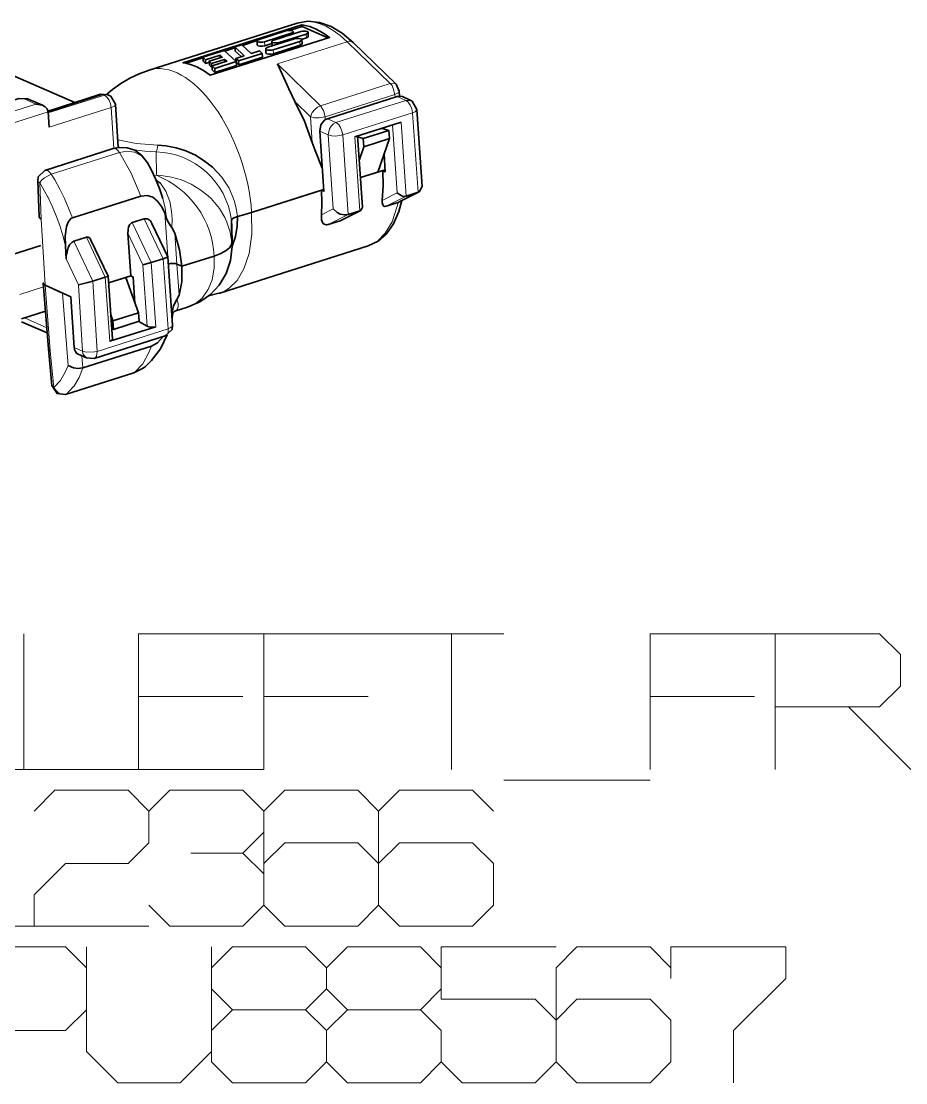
# Model space of a CAD drawing. Header units: millimetres. Extents: x 0 to 174, y 0 to 33.
# Drawn here: x 45.068 to 45.902, y 14.448 to 15.449 of the extents above; entities that cross this region are included whole.
import ezdxf

# ---------------------------------------------------------------- set-up
doc = ezdxf.new("R2010")
doc.units = ezdxf.units.MM
doc.layers.add('PDF_Geomertry', color=7, linetype='Continuous', true_color=0x405f80)

msp = doc.modelspace()

# ---------------------------------------------------------------- linework, layer by layer
at = {"layer": 'PDF_Geomertry', "color": 7, "lineweight": 35}
for points in [[(45.1482, 15.38), (45.1535, 15.3844), (45.1614, 15.3901), (45.1699, 15.3951), (45.1788, 15.3993), (45.1881, 15.4028), (45.3278, 15.4472), (45.3378, 15.4489), (45.3486, 15.4478), (45.3596, 15.4439), (45.3701, 15.4376), (45.3806, 15.4289), (45.421, 15.3894)], [(45.3324, 15.444), (45.3206, 15.4403)], [(45.3565, 15.4331), (45.3324, 15.444), (45.3322, 15.4456)], [(45.3038, 15.4297), (45.3046, 15.4289), (45.306, 15.4285), (45.3093, 15.4285), (45.3108, 15.4288), (45.3361, 15.4368), (45.3375, 15.4375), (45.3379, 15.4379), (45.3379, 15.4383), (45.3379, 15.4385), (45.3378, 15.4388), (45.3372, 15.4392), (45.3356, 15.4396), (45.3332, 15.4396), (45.331, 15.4392), (45.3057, 15.4311), (45.3043, 15.4306), (45.3039, 15.4301), (45.3039, 15.4297), (45.304, 15.426), (45.3042, 15.4258), (45.3043, 15.4257)], [(45.3242, 15.4371), (45.324, 15.4389)], [(45.3319, 15.4318), (45.3364, 15.4332), (45.3378, 15.4339), (45.3382, 15.4343), (45.3382, 15.4347), (45.3379, 15.4383)], [(45.269, 15.4239), (45.2596, 15.4208)], [(45.2946, 15.4186), (45.2921, 15.421), (45.2843, 15.4185), (45.2756, 15.4267), (45.2689, 15.4246), (45.2692, 15.4208), (45.275, 15.4156)], [(45.27, 15.4139), (45.2776, 15.4164), (45.2689, 15.4246)], [(45.2899, 15.4306), (45.2761, 15.4261)], [(45.2899, 15.4303), (45.2901, 15.4267), (45.2901, 15.4264), (45.2903, 15.4263), (45.2908, 15.4258), (45.2926, 15.4254), (45.295, 15.4254), (45.2972, 15.4258), (45.3039, 15.4279)], [(45.2979, 15.4228), (45.2988, 15.4219), (45.3001, 15.4215), (45.3035, 15.4215), (45.305, 15.4219), (45.3303, 15.4299), (45.3317, 15.4306), (45.3321, 15.431), (45.3321, 15.4314), (45.3321, 15.4317), (45.3319, 15.4318), (45.3314, 15.4322), (45.3297, 15.4326), (45.3274, 15.4326), (45.3251, 15.4322), (45.2999, 15.4243), (45.2985, 15.4236), (45.2981, 15.4232), (45.2981, 15.4228), (45.2982, 15.4192), (45.2983, 15.4189), (45.2985, 15.4188), (45.2989, 15.4183), (45.3007, 15.4178), (45.3031, 15.4178), (45.3053, 15.4182), (45.3306, 15.4263), (45.3319, 15.4269), (45.3324, 15.4274), (45.3324, 15.4278), (45.3321, 15.4314)], [(45.2388, 15.4143), (45.2231, 15.4093)], [(45.2703, 15.4108), (45.259, 15.4214), (45.2386, 15.4149), (45.2389, 15.4113), (45.2414, 15.4089), (45.2447, 15.41)], [(45.2414, 15.4089), (45.2411, 15.4125), (45.2386, 15.4149)], [(45.2551, 15.4144), (45.255, 15.4169), (45.2411, 15.4125)], [(45.255, 15.4169), (45.2571, 15.415), (45.2447, 15.4111), (45.245, 15.4075), (45.2472, 15.4054), (45.2475, 15.4054)], [(45.2594, 15.4106), (45.2593, 15.4129), (45.2469, 15.409)], [(45.2593, 15.4129), (45.2613, 15.4111), (45.2474, 15.4067), (45.2476, 15.4031), (45.2501, 15.4007), (45.2706, 15.4072), (45.2703, 15.4108), (45.2499, 15.4043)], [(45.2728, 15.4079), (45.2725, 15.4115), (45.27, 15.4139), (45.2701, 15.4111)], [(45.2704, 15.41), (45.2728, 15.4079), (45.2949, 15.4149), (45.2946, 15.4186), (45.2725, 15.4115)], [(45.2472, 15.4054), (45.2469, 15.409), (45.2447, 15.4111)], [(45.2501, 15.4007), (45.2499, 15.4043), (45.2474, 15.4067)], [(45.3514, 15.3104), (45.3446, 15.3271), (45.3419, 15.3346), (45.3347, 15.3546), (45.3256, 15.3732), (45.3197, 15.385), (45.3104, 15.4058), (45.309, 15.4086)], [(45.0043, 15.3899), (45.0385, 15.4008), (45.0421, 15.4017), (45.0494, 15.4015), (45.0522, 15.4008), (45.1179, 15.3722)], [(45.4243, 15.3783), (45.424, 15.3831), (45.4211, 15.3894)], [(45.0876, 15.3696), (45.0733, 15.3758), (45.0651, 15.3761), (45.0176, 15.361)], [(45.0928, 15.3642), (45.1424, 15.38), (45.1493, 15.3796), (45.1504, 15.379), (45.1519, 15.3783), (45.1564, 15.3707), (45.1589, 15.3299)], [(45.1494, 15.2086), (45.1332, 15.2425), (45.1324, 15.244), (45.1312, 15.245), (45.1307, 15.2453), (45.1301, 15.2454), (45.1289, 15.2453), (45.1171, 15.2415), (45.1151, 15.2404), (45.1133, 15.2385), (45.1117, 15.2356), (45.11, 15.2274), (45.11, 15.2249), (45.1092, 15.2372), (45.109, 15.2464), (45.1103, 15.2554), (45.1118, 15.2594), (45.1144, 15.2629), (45.1157, 15.2635), (45.1803, 15.284), (45.1861, 15.2846), (45.1915, 15.2829), (45.1961, 15.2792), (45.1999, 15.2742), (45.2028, 15.2682), (45.2046, 15.2629), (45.2054, 15.2606), (45.2083, 15.2561), (45.2096, 15.2544), (45.2124, 15.2492), (45.2167, 15.2335), (45.2189, 15.2179), (45.2143, 15.22), (45.2126, 15.2204), (45.2082, 15.2204), (45.2061, 15.22), (45.2082, 15.2204), (45.2126, 15.2204), (45.2143, 15.22), (45.2189, 15.2179), (45.2494, 15.2275), (45.2558, 15.23), (45.2608, 15.2328), (45.2639, 15.2354), (45.2654, 15.2378), (45.2661, 15.2404), (45.2658, 15.2614), (45.2661, 15.2621), (45.2665, 15.2626), (45.2679, 15.2636), (45.2713, 15.2649), (45.2782, 15.2667), (45.2847, 15.2687), (45.3507, 15.2896), (45.3529, 15.2886), (45.3489, 15.3453), (45.3501, 15.3511), (45.3518, 15.3538), (45.3539, 15.3558), (45.3563, 15.3569), (45.4221, 15.3779), (45.4246, 15.3783), (45.4269, 15.3778), (45.4349, 15.3742), (45.4361, 15.3735), (45.4406, 15.3658), (45.4456, 15.2932), (45.4426, 15.2881), (45.4417, 15.2876), (45.4304, 15.284), (45.4282, 15.2838), (45.426, 15.2843), (45.4219, 15.2872)], [(45.0938, 15.3489), (45.0929, 15.3635), (45.0919, 15.3663), (45.0901, 15.3682), (45.0876, 15.3696), (45.0814, 15.3708)], [(45.3821, 15.3399), (45.4256, 15.3536)], [(45.3904, 15.3306), (45.4146, 15.3383), (45.414, 15.346), (45.3899, 15.3383)], [(45.4078, 15.3479), (45.414, 15.346)], [(45.3617, 15.2719), (45.3653, 15.2686), (45.3683, 15.2671), (45.3722, 15.2663), (45.3758, 15.2667), (45.3869, 15.2701), (45.3876, 15.2704), (45.3894, 15.2736), (45.3847, 15.3407)], [(45.3847, 15.34), (45.3899, 15.3383), (45.3904, 15.3306), (45.3863, 15.3185)], [(45.4146, 15.3383), (45.4036, 15.3065)], [(45.2011, 15.2818), (45.1979, 15.2911), (45.1942, 15.3003), (45.19, 15.309), (45.1867, 15.3153), (45.181, 15.3226), (45.1747, 15.3272), (45.1675, 15.3296), (45.1594, 15.3299), (45.1543, 15.3288), (45.0899, 15.3082), (45.0836, 15.3021), (45.0831, 15.2985), (45.0844, 15.2644), (45.0847, 15.2636), (45.0862, 15.2624)], [(45.2478, 15.3113), (45.2401, 15.3174), (45.2317, 15.3225), (45.2228, 15.3267), (45.2135, 15.3296), (45.2038, 15.3314), (45.1963, 15.3319)], [(45.4106, 15.3087), (45.4036, 15.3065), (45.3875, 15.3014), (45.4085, 15.3081), (45.4107, 15.3069), (45.4096, 15.3238)], [(45.4085, 15.3081), (45.4087, 15.2936), (45.4079, 15.28), (45.4078, 15.2781), (45.4083, 15.2757), (45.4093, 15.2746), (45.41, 15.2743), (45.4115, 15.2744), (45.4228, 15.2781), (45.4239, 15.2785), (45.4426, 15.2881)], [(45.2097, 15.1694), (45.2104, 15.1736), (45.2122, 15.1754), (45.2244, 15.1793), (45.2358, 15.1842), (45.2461, 15.1914), (45.254, 15.2), (45.2607, 15.2111), (45.2649, 15.2233), (45.2663, 15.2368), (45.2694, 15.246), (45.2711, 15.2557), (45.2713, 15.2649), (45.2782, 15.2667), (45.2847, 15.2687), (45.3528, 15.2903)], [(45.3507, 15.2896), (45.351, 15.2776), (45.3506, 15.2663), (45.3507, 15.2618), (45.3519, 15.2586), (45.3531, 15.2575), (45.3554, 15.2568), (45.3569, 15.2571), (45.3682, 15.2607), (45.3689, 15.261), (45.3876, 15.2704)], [(45.2442, 15.1899), (45.2538, 15.1924), (45.2549, 15.1926), (45.3946, 15.2371), (45.4039, 15.2415), (45.4118, 15.2485), (45.4185, 15.2578), (45.4236, 15.2694), (45.4265, 15.2799)], [(45.2713, 15.2649), (45.2674, 15.2633), (45.2663, 15.2624), (45.2658, 15.2614), (45.2661, 15.2404), (45.2654, 15.2378), (45.2639, 15.2354), (45.2608, 15.2328), (45.2558, 15.23), (45.2494, 15.2275), (45.2189, 15.2179), (45.2188, 15.2033), (45.2164, 15.1907), (45.2143, 15.1865), (45.2111, 15.1807), (45.2106, 15.1778), (45.2096, 15.1717)], [(45.1747, 15.1832), (45.1731, 15.2076), (45.1708, 15.2088), (45.166, 15.2072), (45.1499, 15.2021), (45.1708, 15.2088), (45.1681, 15.249), (45.1688, 15.2549), (45.17, 15.2572), (45.1714, 15.2588), (45.1722, 15.259), (45.1835, 15.2626), (45.1865, 15.2626), (45.1875, 15.2621), (45.1893, 15.2606), (45.1907, 15.2581), (45.2057, 15.2267)], [(45.266, 15.2578), (45.2663, 15.2368)], [(45.0583, 15.2288), (45.0861, 15.2376)], [(45.0883, 15.2021), (45.0885, 15.2015), (45.0888, 15.201), (45.0901, 15.2001), (45.1144, 15.189), (45.1174, 15.1414), (45.1178, 15.1393), (45.1186, 15.1375), (45.1197, 15.136), (45.1212, 15.135), (45.1292, 15.1314), (45.1363, 15.1308), (45.2033, 15.1522), (45.2097, 15.1583), (45.2101, 15.1624), (45.2057, 15.2267), (45.2057, 15.2267), (45.2057, 15.2265), (45.2056, 15.2265), (45.2053, 15.2264), (45.2014, 15.2249), (45.1901, 15.2213), (45.1821, 15.2193)], [(45.2057, 15.2267), (45.2057, 15.2267)], [(45.1214, 15.2004), (45.1304, 15.2025), (45.1349, 15.2038), (45.1468, 15.2075), (45.1492, 15.2083), (45.1493, 15.2085), (45.1494, 15.2086), (45.1494, 15.2086), (45.1494, 15.2086), (45.1536, 15.1492), (45.1535, 15.1486), (45.1529, 15.1481), (45.1521, 15.1475), (45.1511, 15.1471), (45.1944, 15.1608), (45.1924, 15.1604), (45.1879, 15.1607), (45.1861, 15.1614), (45.1785, 15.1658)], [(45.166, 15.2072), (45.1782, 15.174), (45.154, 15.1664), (45.1519, 15.1722)], [(45.0931, 15.14), (45.0883, 15.2021), (45.0885, 15.2015), (45.0888, 15.201), (45.0901, 15.2001), (45.1065, 15.1926)], [(45.0904, 15.1754), (45.0676, 15.1682)], [(45.1782, 15.174), (45.1788, 15.166), (45.1546, 15.1583)], [(45.0676, 15.1656), (45.0919, 15.155)], [(45.1528, 15.1593), (45.1546, 15.1583), (45.154, 15.1664)], [(45.2051, 15.1531), (45.1988, 15.1399), (45.1904, 15.1289), (45.1846, 15.1233), (45.1824, 15.1218), (45.1738, 15.1174), (45.1093, 15.0969), (45.1013, 15.0979), (45.0965, 15.1053), (45.0931, 15.14), (45.0933, 15.1393), (45.0936, 15.139), (45.0949, 15.1382)], [(45.2014, 15.1517), (45.196, 15.1457), (45.1903, 15.1426), (45.1257, 15.1221), (45.1256, 15.1221), (45.1212, 15.1214), (45.1167, 15.1221), (45.1118, 15.1244)]]:
    msp.add_lwpolyline(points, dxfattribs=at)
for points in [[(45.3322, 15.4456), (45.2199, 15.4097), (45.2214, 15.4096), (45.2272, 15.4082), (45.2331, 15.4058), (45.2394, 15.4024), (45.2458, 15.3979), (45.3583, 15.4336), (45.3519, 15.4381), (45.3456, 15.4415), (45.3396, 15.4439), (45.3338, 15.4453)], [(45.324, 15.4389), (45.3239, 15.4386), (45.3236, 15.4382), (45.3221, 15.4375), (45.2969, 15.4294), (45.2953, 15.429), (45.2919, 15.429), (45.2907, 15.4294), (45.2899, 15.4303), (45.29, 15.4307), (45.2904, 15.4311), (45.2918, 15.4318), (45.3169, 15.4399), (45.3192, 15.4403), (45.3215, 15.4403), (45.3233, 15.4397), (45.3239, 15.4393), (45.324, 15.4392)], [(45.1349, 15.2038), (45.1349, 15.2038), (45.1349, 15.2038)]]:
    msp.add_lwpolyline(points, close=True, dxfattribs=at)
at = {"layer": 'PDF_Geomertry', "color": 7, "lineweight": 13}
for points in [[(45.3806, 15.4289), (45.3794, 15.4296), (45.3782, 15.43), (45.3765, 15.43), (45.3749, 15.4296), (45.3683, 15.4354), (45.3617, 15.4403), (45.3554, 15.4439), (45.3493, 15.4464), (45.3436, 15.4479), (45.3381, 15.4486), (45.3331, 15.4483), (45.3282, 15.4474), (45.3278, 15.4472)], [(45.3222, 15.4364), (45.3221, 15.4375)], [(45.3364, 15.4332), (45.3361, 15.4368)], [(45.2972, 15.4258), (45.2969, 15.4294)], [(45.424, 15.3831), (45.4238, 15.3821), (45.4229, 15.3813), (45.4199, 15.3797), (45.4183, 15.3856), (45.4171, 15.3882), (45.4154, 15.3901), (45.3496, 15.3692), (45.309, 15.4086), (45.3749, 15.4296), (45.4154, 15.3901), (45.4181, 15.3906), (45.4197, 15.3903), (45.4211, 15.3894)], [(45.311, 15.4278), (45.3108, 15.4288)], [(45.3306, 15.4263), (45.3303, 15.4299)], [(45.3053, 15.4182), (45.305, 15.4219)], [(45.0697, 15.376), (45.0814, 15.3708), (45.0204, 15.3514), (45.0222, 15.35), (45.0239, 15.3478), (45.025, 15.345), (45.0256, 15.3421)], [(45.0733, 15.3758), (45.0697, 15.376), (45.0671, 15.376), (45.0651, 15.3761)], [(45.0929, 15.3632), (45.1449, 15.3797), (45.146, 15.3793), (45.0929, 15.3624)], [(45.0938, 15.3489), (45.1524, 15.3675), (45.1517, 15.3711), (45.1503, 15.3746), (45.1483, 15.3774), (45.146, 15.3793), (45.1483, 15.3796), (45.1504, 15.379)], [(45.1493, 15.3796), (45.1471, 15.3801), (45.1449, 15.3797), (45.1424, 15.38)], [(45.3419, 15.3346), (45.3403, 15.3589), (45.344, 15.3579), (45.3483, 15.3578), (45.354, 15.3587), (45.3525, 15.3646), (45.3496, 15.3692), (45.3468, 15.3679), (45.3442, 15.3657), (45.3419, 15.3629), (45.3403, 15.3589), (45.3256, 15.3732)], [(45.3542, 15.356), (45.354, 15.3587), (45.4199, 15.3797), (45.42, 15.3772)], [(45.4221, 15.3779), (45.43, 15.3743), (45.3642, 15.3533), (45.3563, 15.3569)], [(45.3569, 15.2571), (45.3758, 15.2667), (45.3706, 15.3417), (45.3642, 15.3406), (45.3603, 15.3408), (45.3568, 15.3417), (45.3581, 15.3475), (45.3597, 15.3501), (45.3618, 15.3522), (45.3642, 15.3533), (45.3665, 15.3517), (45.3685, 15.3488), (45.3699, 15.3453), (45.3706, 15.3417), (45.4364, 15.3625), (45.4357, 15.3663), (45.4343, 15.3697), (45.4324, 15.3725), (45.43, 15.3743)], [(45.4349, 15.3742), (45.4301, 15.3743)], [(45.0929, 15.3635), (45.0256, 15.3421), (45.0244, 15.3418), (45.0218, 15.3426), (45.0196, 15.3454), (45.0186, 15.3488), (44.8913, 15.3082), (44.8965, 15.2229), (44.9036, 15.21), (44.9099, 15.1963), (44.9525, 15.2099)], [(45.1547, 15.3289), (45.1524, 15.3675), (45.1553, 15.3689), (45.1561, 15.3697), (45.1564, 15.3707)], [(45.4406, 15.3658), (45.4404, 15.365), (45.44, 15.3646), (45.4389, 15.3636), (45.4364, 15.3625), (45.4417, 15.2876), (45.4228, 15.2781), (45.4221, 15.2744), (45.4172, 15.2599), (45.4108, 15.249), (45.4033, 15.2415), (45.399, 15.2389), (45.3946, 15.2371)], [(45.4115, 15.2744), (45.4304, 15.284), (45.4256, 15.3536)], [(45.3506, 15.2663), (45.3617, 15.2719), (45.3568, 15.3417), (45.3489, 15.3453)], [(45.4079, 15.28), (45.4219, 15.2872), (45.4175, 15.3511)], [(45.174, 15.3275), (45.1842, 15.3264), (45.1947, 15.3258), (45.1957, 15.3283), (45.1963, 15.3319), (45.176, 15.3336), (45.1585, 15.3372)], [(45.3821, 15.3399), (45.3869, 15.2701), (45.3682, 15.2607)], [(45.1543, 15.3288), (45.1572, 15.3282), (45.1587, 15.3269), (45.1601, 15.3251), (45.0957, 15.3047), (45.0943, 15.3065), (45.0928, 15.3078), (45.0899, 15.3082)], [(45.1589, 15.3303), (45.1596, 15.3301), (45.1603, 15.33)], [(45.1867, 15.3153), (45.1808, 15.3221), (45.1744, 15.3254), (45.1671, 15.3264), (45.1601, 15.3251), (45.1713, 15.3057), (45.1803, 15.284)], [(45.1157, 15.2635), (45.1122, 15.2726), (45.1083, 15.2817), (45.104, 15.2906), (45.104, 15.2906), (45.0992, 15.2992), (45.0957, 15.3047), (45.0893, 15.3013), (45.0865, 15.2989), (45.0849, 15.2964), (45.0836, 15.2974), (45.0832, 15.2979), (45.0831, 15.2985)], [(45.2478, 15.3113), (45.2565, 15.3019), (45.2635, 15.2914), (45.2683, 15.28), (45.2703, 15.2725), (45.2713, 15.2649)], [(45.1044, 15.1101), (45.0983, 15.1036), (45.0949, 15.1382), (45.0901, 15.2001), (45.0862, 15.2624), (45.0849, 15.2964), (45.0875, 15.2921), (45.0924, 15.2836), (45.0925, 15.2833), (45.0968, 15.2746), (45.1006, 15.2654), (45.104, 15.2563), (45.1068, 15.2468), (45.1092, 15.2372)], [(45.196, 15.2962), (45.1986, 15.2964), (45.1949, 15.2989)], [(45.2096, 15.2544), (45.2099, 15.2624), (45.2093, 15.2697), (45.2076, 15.2789), (45.2039, 15.2888), (45.1986, 15.2964)], [(45.2046, 15.2629), (45.2033, 15.2726), (45.2011, 15.2818)], [(45.2028, 15.2682), (45.2057, 15.2268)], [(45.2549, 15.1926), (45.2593, 15.1944), (45.2636, 15.1971), (45.2711, 15.2046), (45.2775, 15.2154), (45.2824, 15.23), (45.2849, 15.2482), (45.2847, 15.2687)], [(45.2713, 15.2649), (45.2713, 15.2649)], [(45.1944, 15.1608), (45.1901, 15.2213), (45.1722, 15.259)], [(45.1835, 15.2626), (45.2014, 15.2249), (45.206, 15.159), (45.2086, 15.1601), (45.2097, 15.161), (45.21, 15.1615), (45.2101, 15.1624)], [(45.1289, 15.2453), (45.1468, 15.2075), (45.1511, 15.1471)], [(45.1861, 15.1614), (45.1821, 15.2193), (45.1681, 15.249)], [(45.2164, 15.1907), (45.2143, 15.22), (45.2124, 15.2492)], [(45.1292, 15.1314), (45.1265, 15.1339), (45.1257, 15.1357), (45.1253, 15.1378), (45.1288, 15.1369), (45.1365, 15.1371), (45.139, 15.1376), (45.1349, 15.2038), (45.1171, 15.2415)], [(45.1174, 15.1414), (45.1253, 15.1378), (45.1214, 15.2004), (45.11, 15.2249)], [(45.0886, 15.1986), (45.0661, 15.1914)], [(45.1046, 15.1101), (45.1094, 15.1186), (45.1118, 15.1244), (45.1065, 15.1926)], [(45.2143, 15.1865), (45.2154, 15.1828), (45.2156, 15.1796), (45.215, 15.1778), (45.214, 15.1764), (45.2122, 15.1754)], [(45.2104, 15.1736), (45.2106, 15.1778)], [(45.0706, 15.1692), (45.0915, 15.1599)], [(45.1363, 15.1308), (45.1369, 15.1313), (45.1375, 15.1317), (45.1385, 15.1332), (45.1389, 15.1353), (45.139, 15.1376), (45.206, 15.159), (45.206, 15.1565), (45.2056, 15.1546), (45.2046, 15.1531), (45.204, 15.1525), (45.2033, 15.1522)], [(45.1903, 15.1426), (45.1882, 15.1372), (45.1821, 15.1258), (45.1746, 15.1179), (45.1832, 15.1224), (45.1846, 15.1233)], [(45.1257, 15.1221), (45.1247, 15.1333)], [(45.0965, 15.1053), (45.0967, 15.1051), (45.0969, 15.1046), (45.0974, 15.1042), (45.0983, 15.1036), (45.1, 15.1011), (45.1022, 15.099), (45.1047, 15.0976), (45.1075, 15.0971), (45.1103, 15.0974), (45.1169, 15.1044), (45.1171, 15.1044), (45.1221, 15.1129), (45.1256, 15.1221)], [(45.1093, 15.0969), (45.1099, 15.0971), (45.1103, 15.0974), (45.1746, 15.1179), (45.1738, 15.1174)], [(45.0699, 14.8714), (45.0699, 14.7433), (45.1781, 14.7433)], [(45.2963, 14.8714), (45.1781, 14.8714), (45.1781, 14.7433), (45.2963, 14.7433), (45.2963, 14.8714), (45.4143, 14.8714), (45.5226, 14.8714)], [(45.4733, 14.8714), (45.4733, 14.7433)], [(45.7785, 14.8714), (45.6604, 14.8714), (45.6604, 14.7433)], [(45.7785, 14.7433), (45.7785, 14.8714), (45.8769, 14.8714), (45.8967, 14.8517), (45.8967, 14.8221), (45.8769, 14.8024), (45.7785, 14.8024)], [(45.2765, 14.8122), (45.1781, 14.8122)], [(45.3946, 14.8122), (45.2963, 14.8122)], [(45.7588, 14.8122), (45.6604, 14.8122)], [(45.8474, 14.8024), (45.9064, 14.7433)], [(45.0108, 14.7433), (45.0699, 14.7433)], [(45.5226, 14.7335), (45.6604, 14.7335)], [(45.0797, 14.704), (45.0993, 14.7238), (45.1683, 14.7238), (45.1879, 14.704), (45.1879, 14.6744), (45.1683, 14.6547), (45.1092, 14.6547), (45.0797, 14.6253), (45.0797, 14.5957), (45.1879, 14.5957)], [(45.1879, 14.704), (45.2076, 14.7238), (45.2765, 14.7238), (45.2963, 14.704), (45.2963, 14.6843), (45.2765, 14.6646), (45.2274, 14.6646), (45.2765, 14.6646), (45.2963, 14.645), (45.2963, 14.6154), (45.2765, 14.5957), (45.2076, 14.5957), (45.1879, 14.6154)], [(45.4044, 14.704), (45.3849, 14.7238), (45.316, 14.7238), (45.2963, 14.704), (45.2963, 14.6154), (45.316, 14.5957), (45.3849, 14.5957), (45.4044, 14.6154), (45.4044, 14.6547), (45.3849, 14.6744), (45.316, 14.6744), (45.2963, 14.6547)], [(45.5128, 14.704), (45.4931, 14.7238), (45.4242, 14.7238), (45.4044, 14.704), (45.4044, 14.6154), (45.4242, 14.5957), (45.4931, 14.5957), (45.5128, 14.6154), (45.5128, 14.6547), (45.4931, 14.6744), (45.4242, 14.6744), (45.4044, 14.6547)], [(45.0207, 14.5957), (45.0797, 14.5957)], [(45.0108, 14.4481), (45.0108, 14.5761), (45.1092, 14.5761), (45.1289, 14.5564), (45.1289, 14.5169), (45.1092, 14.4974), (45.0108, 14.4974)], [(45.1289, 14.5761), (45.1289, 14.4776), (45.1585, 14.4481), (45.2175, 14.4481), (45.2469, 14.4776), (45.2469, 14.5761)], [(45.5718, 14.5761), (45.4636, 14.5761), (45.4636, 14.5268), (45.5521, 14.5268), (45.5718, 14.5071), (45.5718, 14.4678), (45.5521, 14.4481), (45.4832, 14.4481), (45.4636, 14.4678)], [(45.6801, 14.5564), (45.6604, 14.5761), (45.5915, 14.5761), (45.5718, 14.5564), (45.5718, 14.4678), (45.5915, 14.4481), (45.6604, 14.4481), (45.6801, 14.4678), (45.6801, 14.5071), (45.6604, 14.5268), (45.5915, 14.5268), (45.5718, 14.5071)], [(45.6801, 14.5465), (45.6801, 14.5761), (45.7883, 14.5761), (45.7883, 14.5465), (45.7392, 14.4974), (45.7392, 14.4481)], [(45.2667, 14.5169), (45.2469, 14.4974), (45.2469, 14.4678), (45.2667, 14.4481), (45.3356, 14.4481), (45.3553, 14.4678), (45.3553, 14.4974), (45.3356, 14.5169)], [(45.375, 14.5169), (45.3553, 14.4974), (45.3553, 14.4678), (45.375, 14.4481), (45.4439, 14.4481), (45.4636, 14.4678), (45.4636, 14.4974), (45.4439, 14.5169)]]:
    msp.add_lwpolyline(points, dxfattribs=at)
for points in [[(45.2663, 15.2368), (45.2661, 15.2404), (45.2646, 15.25), (45.2615, 15.2594), (45.2594, 15.2639), (45.2544, 15.2724), (45.2529, 15.2743), (45.2465, 15.2818), (45.2438, 15.2843), (45.236, 15.2904), (45.2276, 15.2954), (45.2186, 15.2993), (45.2092, 15.3019), (45.1994, 15.3035), (45.1949, 15.3036), (45.1947, 15.3258, -0.366625), (45.2658, 15.2614), (45.266, 15.2578)], [(45.1929, 15.3031), (45.1949, 15.3036, -0.295192), (45.2494, 15.2275), (45.2493, 15.216), (45.2474, 15.2051), (45.2474, 15.2051), (45.2438, 15.196), (45.2436, 15.1958), (45.2381, 15.1879), (45.2332, 15.1836), (45.2244, 15.1793)]]:
    msp.add_lwpolyline(points, format="xyb", dxfattribs=at)
for points in [[(45.2667, 14.5761), (45.3356, 14.5761), (45.3553, 14.5564), (45.3553, 14.5367), (45.3356, 14.5169), (45.2667, 14.5169), (45.2469, 14.5367), (45.2469, 14.5564), (45.2667, 14.5761)], [(45.375, 14.5761), (45.4439, 14.5761), (45.4636, 14.5564), (45.4636, 14.5367), (45.4439, 14.5169), (45.375, 14.5169), (45.3553, 14.5367), (45.3553, 14.5564), (45.375, 14.5761)]]:
    msp.add_lwpolyline(points, close=True, dxfattribs=at)
msp.add_ellipse((45.2216, 15.2984), major_axis=(-0.0336, 0.1044), ratio=0.516661, start_param=4.263887, end_param=6.281415, dxfattribs=at)

doc.saveas('drawing.dxf')
